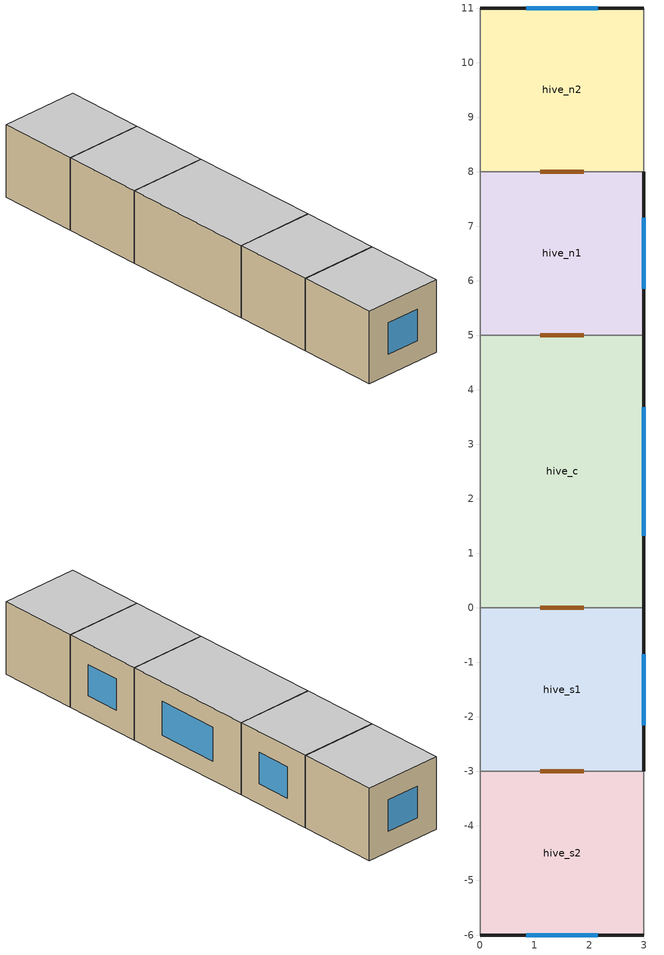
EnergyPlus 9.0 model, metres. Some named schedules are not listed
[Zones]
hive_c
 floor othersideconditionsmodel (floor): 3,5 3,0 0,0 0,5 z0
 wall outside (ext_wall): 3,0 3,5 z0:2.7
 wall to hive_s1 (int_wall): 0,0 3,0 z0:2.7
 wall to hive_n1 (int_wall): 3,5 0,5 z0:2.7
 wall adiabatic (int_wall): 0,5 0,0 z0:2.7
 window (simple_window): 3,1.32 3,3.68 z0.71:1.99
 door inside (door_3_cm): 1.1,0 1.9,0 / 1.9,5 1.1,5 z0:2.1
 ceiling adiabatic (ceiling): 0,5 0,0 3,0 3,5 z2.7
hive_s1
 floor othersideconditionsmodel (floor): 3,0 3,-3 0,-3 0,0 z0
 wall outside (ext_wall): 3,-3 3,0 z0:2.7
 wall to hive_s2 (int_wall): 0,-3 3,-3 z0:2.7
 wall adiabatic (int_wall): 0,0 0,-3 z0:2.7
 window (simple_window): 3,-2.15 3,-0.85 z0.76:1.94
 door inside (door_3_cm): 1.1,-3 1.9,-3 z0:2.1
 ceiling adiabatic (ceiling): 0,0 0,-3 3,-3 3,0 z2.7
hive_s2
 floor othersideconditionsmodel (floor): 3,-3 3,-6 0,-6 0,-3 z0
 wall outside (ext_wall): 0,-6 3,-6 z0:2.7
 wall adiabatic (int_wall): 3,-6 3,-3 / 0,-3 0,-6 z0:2.7
 window (simple_window): 0.85,-6 2.15,-6 z0.76:1.94
 ceiling adiabatic (ceiling): 0,-3 0,-6 3,-6 3,-3 z2.7
hive_n1
 floor othersideconditionsmodel (floor): 3,8 3,5 0,5 0,8 z0
 wall outside (ext_wall): 3,5 3,8 z0:2.7
 wall to hive_n2 (int_wall): 3,8 0,8 z0:2.7
 wall adiabatic (int_wall): 0,8 0,5 z0:2.7
 window (simple_window): 3,5.85 3,7.15 z0.76:1.94
 door inside (door_3_cm): 1.9,8 1.1,8 z0:2.1
 ceiling adiabatic (ceiling): 0,8 0,5 3,5 3,8 z2.7
hive_n2
 floor othersideconditionsmodel (floor): 3,11 3,8 0,8 0,11 z0
 wall outside (ext_wall): 3,11 0,11 z0:2.7
 wall adiabatic (int_wall): 3,8 3,11 / 0,11 0,8 z0:2.7
 window (simple_window): 2.15,11 0.85,11 z0.76:1.94
 ceiling adiabatic (ceiling): 0,11 0,8 3,8 3,11 z2.7
[Building]
single_zone_hive: Loads convergence tolerance value=0.04; Maximum number of warmup days=25; Minimum number of warmup days=6; North axis=0; Solar distribution=FullInteriorAndExteriorWithReflections; Temperature convergence tolerance value=0.4; Terrain=City
[Site:GroundDomain:Slab]
ground_domain: 1, 0.4, 1.6, 10, No, Full, 6, 5, Timestep, ground_coupled_oscm, OnGrade, 1250, 30, 50, 1500, 1.5, finite_diff, Site:GroundTemperature:Undisturbed:FiniteDifference, No
[Site:GroundTemperature:Undisturbed:FiniteDifference]
finite_diff: 0.4, 1250, 30, 50, 1500, 1.5
[Construction]
floor: impermeabilizacao, concreto_5cm, contrapiso, piso_ceramico
ceiling: piso_ceramico, contrapiso, concreto_5cm, impermeabilizacao
ext_wall: argamassa_externa, tijolo_9x19x19, camara_parede, tijolo_9x19x19, argamassa_interna
int_wall: argamassa_interna, tijolo_9x19x19, camara_parede, tijolo_9x19x19, argamassa_interna
door_3_cm: porta_mad_int_3cm
simple_window: vidro_simples_0.87
[Material] Thermal absorptance=0.9
Name | Conductivity | Density | Roughness | Solar absorptance | Specific heat | Thickness | Visible absorptance
argamassa_externa; argamassa_interna | 1.15 | 2000 | MediumRough | 0.5 | 1000 | 0.025 | 0.5
concreto_5cm | 1.75 | 2200 | MediumRough | 0.7 | 1000 | 0.05 | 0.7
contrapiso | 1.15 | 2000 | MediumRough | 0.7 | 1000 | 0.02 | 0.7
impermeabilizacao | 0.23 | 1000 | Smooth | 0.7 | 920 | 0.0001 | 0.7
piso_ceramico | 1.05 | 2000 | Smooth | 0.7 | 920 | 0.0075 | 0.7
porta_mad_int_3cm | 0.15 | 650 | MediumSmooth | 0.5 | 2300 | 0.03 | 0.5
tijolo_9x19x19 | 0.9 | 1600 | Rough | 0.7 | 920 | 0.013 | 0.7
[Material:AirGap]
camara_parede: Thermal resistance=0.17
[WindowMaterial:SimpleGlazingSystem]
vidro_simples_0.87: Solar heat gain coefficient=0.87; U factor=5.7
[ElectricEquipment] Design level=120; Design level calculation method=EquipmentLevel; End use subcategory=General; Fraction latent=0; Fraction lost=0; Fraction radiant=0.3; Schedule=sch_equip_living
Name | Zone or zonelist
equip_hive_c | hive_c
equip_hive_s2 | hive_s2
equip_hive_n2 | hive_n2
[Lights] Design level calculation method=Watts/Area; End use subcategory=GeneralLights; Fraction radiant=0.32; Fraction replaceable=0; Fraction visible=0.23; Return air fraction=0; Watts per zone floor area=5
Name | Zone or zonelist | Schedule
lights_hive_c | hive_c | sch_ilum_living
lights_hive_s1 | hive_s1 | sch_ilum_dorm
lights_hive_s2 | hive_s2 | sch_ilum_living
lights_hive_n1 | hive_n1 | sch_ilum_dorm
lights_hive_n2 | hive_n2 | sch_ilum_living
[People] Fraction radiant=0.3; Number of people calculation method=People
Name | Zone or zonelist | Number of people | Activity level schedule | Number of people schedule
people_hive_c | hive_c | 4 | sch_activ_living | sch_occup_living
people_hive_s1 | hive_s1 | 2 | sch_activ_dorm | sch_occup_dorm
people_hive_s2 | hive_s2 | 4 | sch_activ_living | sch_occup_living
people_hive_n1 | hive_n1 | 2 | sch_activ_dorm | sch_occup_dorm
people_hive_n2 | hive_n2 | 4 | sch_activ_living | sch_occup_living
[SurfaceProperty:OtherSideConditionsModel]
ground_coupled_oscm: Type of modeling=GroundCoupledSurface
[ThermostatSetpoint:DualSetpoint]
thermostat_setpoint: Cooling setpoint temperature schedule=sch_hvac_23; Heating setpoint temperature schedule=sch_hvac_18
[Zone] Multiplier=1
hive_c; hive_s1; hive_s2; hive_n1; hive_n2
[ZoneControl:Thermostat] Control 1=thermostat_setpoint; Control type schedule=sch_hvac_4
Name | Zone or zonelist
thermostat_hive_c | hive_c
thermostat_hive_s1 | hive_s1
thermostat_hive_s2 | hive_s2
thermostat_hive_n1 | hive_n1
thermostat_hive_n2 | hive_n2
[Zone equipment]
hive_c: hvac_hive_c
hive_s1: hvac_hive_s1
hive_s2: hvac_hive_s2
hive_n1: hvac_hive_n1
hive_n2: hvac_hive_n2
[ZoneHVAC:IdealLoadsAirSystem] Cooling limit=NoLimit; Cooling sensible heat ratio=0.7; Dehumidification control type=None; Demand controlled ventilation type=None; Heat recovery type=None; Heating limit=NoLimit; Humidification control type=None; Latent heat recovery effectiveness=0.65; Maximum heating supply air humidity ratio=0.0156; Maximum heating supply air temperature=50; Minimum cooling supply air humidity ratio=0.0077; Minimum cooling supply air temperature=13; Outdoor air economizer type=NoEconomizer; Sensible heat recovery effectiveness=0.7
Name | Availability schedule
hvac_hive_c; hvac_hive_s2; hvac_hive_n2 | sch_hvac_living
hvac_hive_s1; hvac_hive_n1 | sch_hvac_dorm
[Schedule:Compact]
sch_hvac_living: Through: 12/31, For: AllDays, Until: 14:00, 0, Until: 22:00, 1, Until: 24:00, 0
sch_hvac_dorm: Through: 12/31, For: AllDays, Until: 08:00, 1, Until: 22:00, 0, Until: 24:00, 1
sch_activ_living: Through: 12/31, For:AllDays, Until: 24:00, 108
sch_activ_dorm: Through: 12/31, For:AllDays, Until: 24:00, 81
sch_equip_living: Through: 12/31, For:AllDays, Until: 14:00, 0, Until: 22:00, 1, Until: 24:00, 0
sch_ilum_living: Through: 12/31, For: AllDays, Until: 16:00, 0, Until: 22:00, 1, Until: 24:00, 0
sch_ilum_dorm: Through: 12/31, For: AllDays, Until: 06:00, 0, Until: 08:00, 1, Until: 22:00, 0, Until: 24:00, 1
sch_occup_living: Through: 12/31, For: AllDays, Until: 14:00, 0, Until: 18:00, 0.5, Until: 22:00, 1, Until: 24:00, 0
sch_occup_dorm: Through: 12/31, For: AllDays, Until: 08:00, 1, Until: 22:00, 0, Until 24:00, 1
sch_hvac_4: Through: 12/31, For: AllDays, Until: 24:00, 4
sch_hvac_18: Through: 12/31, For: AllDays, Until: 24:00, 18
sch_hvac_23: Through: 12/31, For: AllDays, Until: 24:00, 23
[AirflowNetwork:MultiZone:Component:DetailedOpening] Discharge coefficient for opening factor 1=0.001; Discharge coefficient for opening factor 2=0.65; Extra crack length or height of pivoting axis=0; Height factor for opening factor 1=1; Height factor for opening factor 2=1; Number of sets of opening factor data=2; Opening factor 1=0; Opening factor 2=1; Start height factor for opening factor 1=0; Start height factor for opening factor 2=0; Type of rectangular large vertical opening lvo=NonPivoted; Width factor for opening factor 1=0
Name | Air mass flow coefficient when opening is closed | Air mass flow exponent when opening is closed | Width factor for opening factor 2
window_opening | 0.0003 | 0.63 | 0.45
door_opening | 0.0024 | 0.59 | 1
[AirflowNetwork:MultiZone:Surface] Ventilation control mode=NoVent; Window door opening factor or crack factor=1
Name | Leakage component | Surface | Venting availability schedule
afn_hive_c_window_e | window_opening | hive_c_window_e
afn_hive_s1_window_e | window_opening | hive_s1_window_e | sch_afn_dorm
afn_hive_s2_window_s | window_opening | hive_s2_window_s | sch_afn_living
afn_hive_n1_window_e | window_opening | hive_n1_window_e | sch_afn_dorm
afn_hive_n2_window_n | window_opening | hive_n2_window_n | sch_afn_living
afn_hive_c_door_s | door_opening | hive_c_door_s
afn_hive_c_door_n | door_opening | hive_c_door_n
afn_hive_s1_door_s | door_opening | hive_s1_door_s
afn_hive_n1_door_n | door_opening | hive_n1_door_n
[AirflowNetwork:MultiZone:Zone]
Name | Zone
afn_hive_c | hive_c
afn_hive_s1 | hive_s1
afn_hive_s2 | hive_s2
afn_hive_n1 | hive_n1
afn_hive_n2 | hive_n2
[AirflowNetwork:SimulationControl]
afn_control: Absolute airflow convergence tolerance=1e-06; Airflownetwork control=MultizoneWithoutDistribution; Azimuth angle of long axis of building=90; Building type=LowRise; Convergence acceleration limit=-0.5; Height selection for local wind pressure calculation=OpeningHeight; Initialization type=LinearInitializationMethod; Maximum number of iterations=500; Ratio of building width along short axis to width along long axis=1; Relative airflow convergence tolerance=0.0001; Wind pressure coefficient type=SurfaceAverageCalculation
